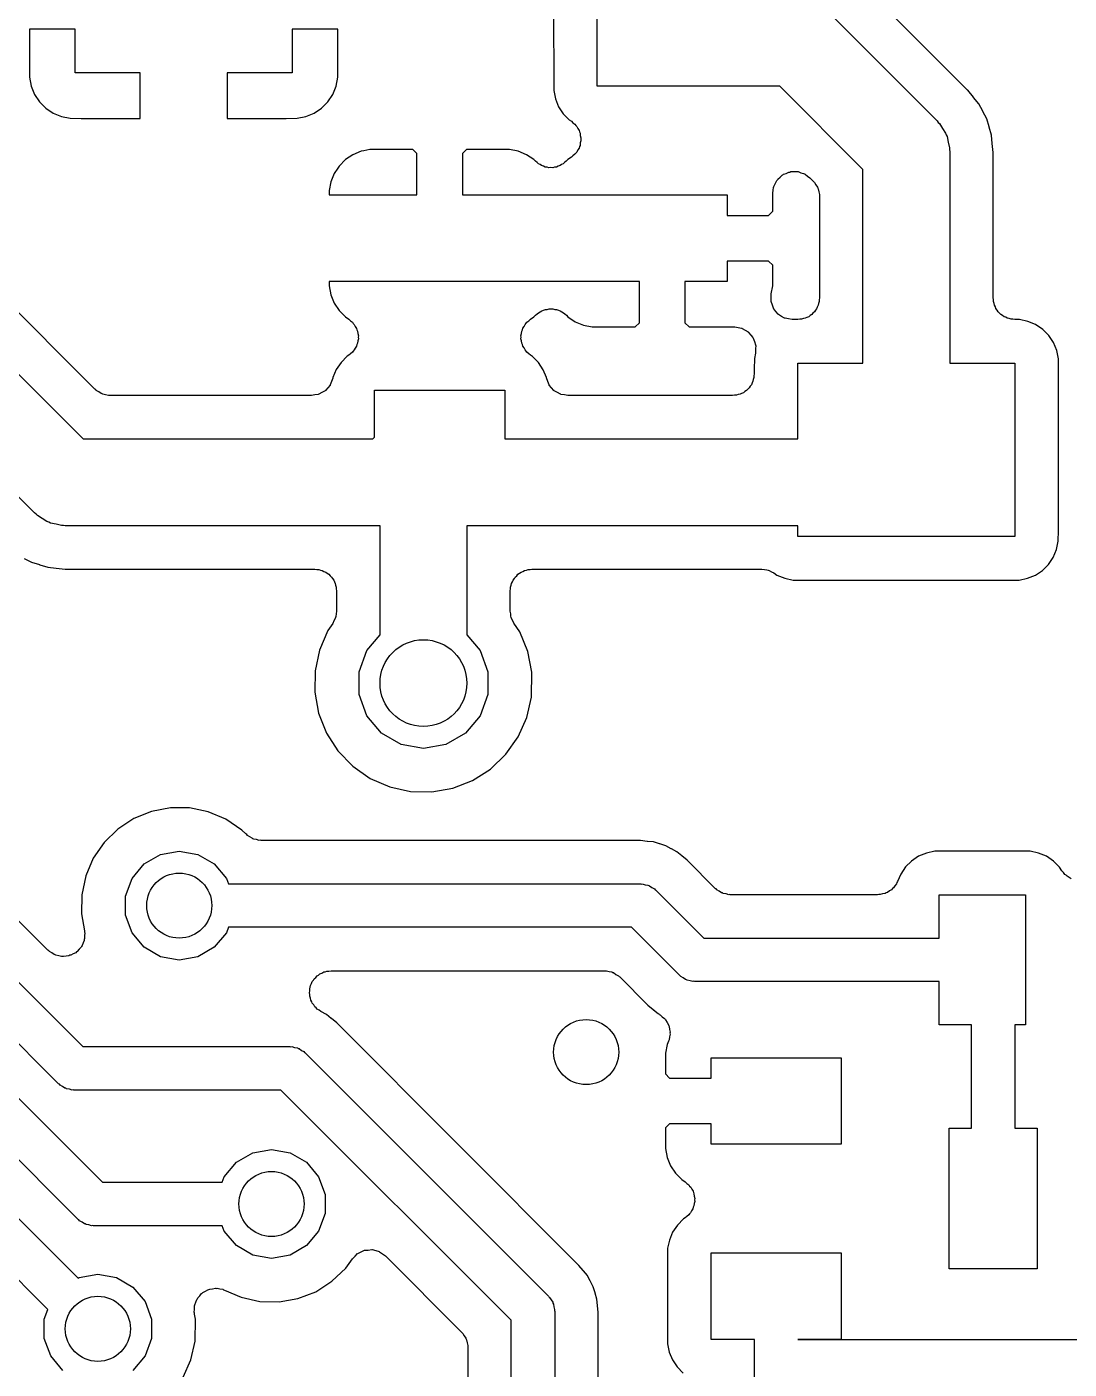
# Model space of a CAD drawing. Extents: x 69.6 to 139.6, y -158 to -61.
# Drawn here: x 92.85 to 97.65, y -107.99 to -101.8 of the extents above; entities that cross this region are included whole.
import ezdxf

# ---------------------------------------------------------------- set-up
doc = ezdxf.new("R2010")
doc.units = 0
doc.header["$MEASUREMENT"] = 0
doc.layers.add('BLACK', color=7, linetype='CONTINUOUS')

msp = doc.modelspace()

# ---------------------------------------------------------------- linework, layer by layer
at = {"layer": 'Black'}
for p, q in [((97.1827, -102.092), (96.6867, -101.596)), ((95.4753, -102.075), (95.4753, -101.676)), ((95.2751, -101.704), (95.2753, -102.094)), ((96.5418, -101.734), (97.0416, -102.234)), ((92.8598, -101.812), (92.8598, -102.033)), ((93.0698, -101.812), (92.8598, -101.812)), ((93.0698, -102.013), (93.0698, -101.812)), ((94.2806, -101.812), (94.0706, -101.812)), ((94.0706, -101.812), (94.0706, -102.013)), ((94.2806, -102.033), (94.2806, -101.812)), ((92.8598, -102.033), (92.8678, -102.074)), ((93.3702, -102.013), (93.0698, -102.013)), ((93.3702, -102.223), (93.3702, -102.013)), ((94.0706, -102.013), (93.7702, -102.013)), ((93.7702, -102.013), (93.7702, -102.223)), ((94.2726, -102.074), (94.2806, -102.033)), ((94.2806, -102.033), (94.2806, -102.033)), ((93.1614, -103.471), (91.7579, -102.067)), ((92.8678, -102.074), (92.8835, -102.112)), ((92.8835, -102.112), (92.9063, -102.146)), ((94.2341, -102.146), (94.2569, -102.112)), ((94.2569, -102.112), (94.2726, -102.074)), ((95.2753, -102.094), (95.2829, -102.133)), ((95.7715, -102.075), (95.4753, -102.075)), ((95.775, -102.075), (95.7715, -102.075)), ((96.3176, -102.075), (95.775, -102.075)), ((96.7002, -102.458), (96.3176, -102.075)), ((97.1837, -102.093), (97.1827, -102.092)), ((97.2093, -102.125), (97.1837, -102.093)), ((97.1837, -102.093), (97.1837, -102.093)), ((92.9063, -102.146), (92.9353, -102.175)), ((92.9353, -102.175), (92.9694, -102.198)), ((94.1709, -102.198), (94.2051, -102.175)), ((94.2051, -102.175), (94.2341, -102.146)), ((95.2829, -102.133), (95.2978, -102.169)), ((95.2978, -102.169), (95.3195, -102.202)), ((97.2097, -102.125), (97.2093, -102.125)), ((97.21, -102.126), (97.2097, -102.125)), ((97.2343, -102.156), (97.21, -102.126)), ((97.252, -102.19), (97.2343, -102.156)), ((91.6164, -102.209), (93.1078, -103.7)), ((92.9694, -102.198), (93.0074, -102.214)), ((93.0074, -102.214), (93.0477, -102.222)), ((93.0477, -102.222), (93.0984, -102.223)), ((93.0984, -102.223), (93.3702, -102.223)), ((93.7702, -102.223), (94.0419, -102.223)), ((94.0419, -102.223), (94.0926, -102.222)), ((94.0926, -102.222), (94.133, -102.214)), ((94.133, -102.214), (94.1709, -102.198)), ((95.3195, -102.202), (95.3472, -102.23)), ((95.3472, -102.23), (95.3567, -102.236)), ((95.3567, -102.236), (95.3642, -102.243)), ((97.0416, -102.234), (97.0466, -102.241)), ((97.2523, -102.19), (97.252, -102.19)), ((97.2525, -102.191), (97.2523, -102.19)), ((97.2705, -102.225), (97.2525, -102.191)), ((97.2813, -102.262), (97.2705, -102.225)), ((95.3642, -102.243), (95.3727, -102.249)), ((95.3727, -102.249), (95.3766, -102.255)), ((95.3766, -102.255), (95.3817, -102.26)), ((95.3817, -102.26), (95.3862, -102.27)), ((95.3862, -102.27), (95.3921, -102.278)), ((95.3921, -102.278), (95.3938, -102.285)), ((95.3938, -102.285), (95.3969, -102.291)), ((95.3969, -102.291), (95.398, -102.302)), ((97.0466, -102.241), (97.0534, -102.247)), ((97.0534, -102.247), (97.0665, -102.269)), ((97.0665, -102.269), (97.0814, -102.291)), ((97.0814, -102.291), (97.0837, -102.299)), ((97.0837, -102.299), (97.0881, -102.307)), ((97.2815, -102.262), (97.2813, -102.262)), ((97.2816, -102.263), (97.2815, -102.262)), ((97.2927, -102.3), (97.2816, -102.263)), ((95.3921, -102.36), (95.3862, -102.368)), ((95.3938, -102.353), (95.3921, -102.36)), ((95.3969, -102.347), (95.3938, -102.353)), ((95.398, -102.336), (95.3969, -102.347)), ((95.398, -102.302), (95.4005, -102.312)), ((95.4005, -102.326), (95.398, -102.336)), ((95.4005, -102.312), (95.3998, -102.319)), ((95.3998, -102.319), (95.4005, -102.326)), ((97.0881, -102.307), (97.0927, -102.333)), ((97.0927, -102.333), (97.0994, -102.358)), ((97.0994, -102.358), (97.0987, -102.367)), ((97.296, -102.338), (97.2927, -102.3)), ((97.2962, -102.338), (97.296, -102.338)), ((97.2961, -102.339), (97.2962, -102.338)), ((97.3002, -102.38), (97.2961, -102.339)), ((94.3158, -102.413), (94.2867, -102.443)), ((94.3499, -102.39), (94.3158, -102.413)), ((94.3879, -102.374), (94.3499, -102.39)), ((94.4007, -102.372), (94.3879, -102.374)), ((94.4282, -102.366), (94.4007, -102.372)), ((94.4788, -102.366), (94.4282, -102.366)), ((94.626, -102.366), (94.4788, -102.366)), ((94.645, -102.385), (94.626, -102.366)), ((94.645, -102.575), (94.645, -102.385)), ((94.874, -102.366), (94.855, -102.385)), ((94.855, -102.385), (94.855, -102.575)), ((95.0211, -102.366), (94.874, -102.366)), ((95.0718, -102.366), (95.0211, -102.366)), ((95.1121, -102.374), (95.0718, -102.366)), ((95.1501, -102.39), (95.1121, -102.374)), ((95.1842, -102.413), (95.1501, -102.39)), ((95.1911, -102.42), (95.1842, -102.413)), ((95.1986, -102.426), (95.1911, -102.42)), ((95.333, -102.42), (95.3256, -102.426)), ((95.3408, -102.413), (95.333, -102.42)), ((95.3567, -102.402), (95.3408, -102.413)), ((95.3642, -102.395), (95.3567, -102.402)), ((95.3727, -102.388), (95.3642, -102.395)), ((95.3766, -102.383), (95.3727, -102.388)), ((95.3817, -102.378), (95.3766, -102.383)), ((95.3862, -102.368), (95.3817, -102.378)), ((97.0987, -102.367), (97.1002, -102.375)), ((97.1002, -102.375), (97.1002, -103.35)), ((97.3002, -103.05), (97.3002, -102.38)), ((94.264, -102.477), (94.2483, -102.515)), ((94.2806, -102.452), (94.264, -102.477)), ((94.2867, -102.443), (94.2806, -102.452)), ((95.205, -102.432), (95.1986, -102.426)), ((95.2126, -102.436), (95.205, -102.432)), ((95.2195, -102.44), (95.2126, -102.436)), ((95.2283, -102.443), (95.2195, -102.44)), ((95.2365, -102.447), (95.2283, -102.443)), ((95.2449, -102.447), (95.2365, -102.447)), ((95.253, -102.45), (95.2449, -102.447)), ((95.2621, -102.449), (95.253, -102.45)), ((95.2711, -102.45), (95.2621, -102.449)), ((95.2792, -102.447), (95.2711, -102.45)), ((95.2876, -102.447), (95.2792, -102.447)), ((95.2959, -102.443), (95.2876, -102.447)), ((95.3047, -102.44), (95.2959, -102.443)), ((95.3115, -102.436), (95.3047, -102.44)), ((95.3192, -102.432), (95.3115, -102.436)), ((95.3256, -102.426), (95.3192, -102.432)), ((96.3181, -102.494), (96.3274, -102.485)), ((96.3274, -102.485), (96.3314, -102.483)), ((96.3314, -102.483), (96.3347, -102.48)), ((96.3347, -102.48), (96.347, -102.476)), ((96.347, -102.476), (96.3588, -102.47)), ((96.3588, -102.47), (96.3632, -102.47)), ((96.3632, -102.47), (96.3674, -102.468)), ((96.3674, -102.468), (96.3804, -102.468)), ((96.3804, -102.468), (96.3934, -102.467)), ((96.3934, -102.467), (96.3977, -102.468)), ((96.3977, -102.468), (96.4021, -102.468)), ((96.4021, -102.468), (96.4144, -102.473)), ((96.4144, -102.473), (96.427, -102.476)), ((96.427, -102.476), (96.4306, -102.479)), ((96.4306, -102.479), (96.4347, -102.48)), ((96.4347, -102.48), (96.4447, -102.489)), ((96.7002, -103.35), (96.7002, -102.458)), ((92.8836, -104.041), (91.3336, -102.491)), ((94.2483, -102.515), (94.2403, -102.555)), ((96.287, -102.554), (96.2881, -102.541)), ((96.2881, -102.541), (96.29, -102.537)), ((96.29, -102.537), (96.2908, -102.533)), ((96.2908, -102.533), (96.2973, -102.521)), ((96.2973, -102.521), (96.3028, -102.509)), ((96.3028, -102.509), (96.3059, -102.506)), ((96.3059, -102.506), (96.3081, -102.503)), ((96.3081, -102.503), (96.3181, -102.494)), ((96.4447, -102.489), (96.4554, -102.496)), ((96.4554, -102.496), (96.4709, -102.512)), ((96.4709, -102.512), (96.4734, -102.515)), ((96.4734, -102.515), (96.4768, -102.518)), ((96.4768, -102.518), (96.4833, -102.529)), ((96.4833, -102.529), (96.4908, -102.54)), ((96.4908, -102.54), (96.4919, -102.544)), ((96.4919, -102.544), (96.4941, -102.548)), ((94.2403, -102.555), (94.2403, -102.575)), ((94.2403, -102.575), (94.645, -102.575)), ((94.855, -102.575), (95.775, -102.575)), ((95.775, -102.575), (95.7785, -102.575)), ((95.7785, -102.575), (96.0747, -102.575)), ((96.0747, -102.575), (96.0747, -102.67)), ((96.2847, -102.567), (96.287, -102.554)), ((96.2847, -102.651), (96.2847, -102.567)), ((96.4941, -102.548), (96.4964, -102.561)), ((96.4964, -102.561), (96.4998, -102.574)), ((96.4998, -102.574), (96.4994, -102.578)), ((96.4994, -102.578), (96.5002, -102.582)), ((96.5002, -102.582), (96.5002, -103.05)), ((96.0747, -102.67), (96.2658, -102.67)), ((96.2658, -102.67), (96.2847, -102.651)), ((96.2658, -102.88), (96.0747, -102.88)), ((96.0747, -102.88), (96.0747, -102.974)), ((96.2847, -102.899), (96.2658, -102.88)), ((96.2847, -102.995), (96.2847, -102.899)), ((94.75, -102.975), (94.2403, -102.975)), ((94.2403, -102.975), (94.2403, -102.995)), ((94.7535, -102.975), (94.75, -102.975)), ((95.0497, -102.975), (94.7535, -102.975)), ((95.67, -102.975), (95.0497, -102.975)), ((95.0497, -102.975), (95.0497, -102.975)), ((95.67, -103.165), (95.67, -102.975)), ((96.0747, -102.974), (95.88, -102.974)), ((95.88, -102.974), (95.88, -103.165)), ((94.2403, -102.995), (94.2483, -103.036)), ((94.2483, -103.036), (94.264, -103.074)), ((96.2772, -103.033), (96.2776, -103.032)), ((96.2772, -103.049), (96.2772, -103.033)), ((96.2776, -103.031), (96.2847, -102.995)), ((96.2776, -103.032), (96.2776, -103.031)), ((94.264, -103.074), (94.2867, -103.108)), ((95.2291, -103.107), (95.2374, -103.103)), ((95.2374, -103.103), (95.2457, -103.103)), ((95.2457, -103.103), (95.2539, -103.1)), ((95.2539, -103.1), (95.2629, -103.101)), ((95.2629, -103.101), (95.272, -103.1)), ((95.272, -103.1), (95.2801, -103.103)), ((95.2801, -103.103), (95.2885, -103.103)), ((95.2885, -103.103), (95.2967, -103.107)), ((96.2769, -103.065), (96.2772, -103.049)), ((96.2772, -103.066), (96.2769, -103.065)), ((96.2772, -103.067), (96.2772, -103.066)), ((96.2828, -103.083), (96.2772, -103.067)), ((96.2881, -103.098), (96.2828, -103.083)), ((96.2887, -103.099), (96.2881, -103.098)), ((96.2891, -103.1), (96.2887, -103.099)), ((96.2996, -103.112), (96.2891, -103.1)), ((96.4868, -103.1), (96.4812, -103.107)), ((96.4898, -103.092), (96.4868, -103.1)), ((96.4941, -103.084), (96.4898, -103.092)), ((96.4957, -103.076), (96.4941, -103.084)), ((96.4987, -103.067), (96.4957, -103.076)), ((96.5002, -103.05), (96.4987, -103.059)), ((96.4987, -103.059), (96.4987, -103.067)), ((97.3016, -103.058), (97.3002, -103.05)), ((97.3016, -103.067), (97.3016, -103.058)), ((97.3046, -103.075), (97.3016, -103.067)), ((97.3062, -103.084), (97.3046, -103.075)), ((97.3104, -103.091), (97.3062, -103.084)), ((97.3132, -103.099), (97.3104, -103.091)), ((97.319, -103.106), (97.3132, -103.099)), ((94.2867, -103.108), (94.3158, -103.137)), ((94.3158, -103.137), (94.3316, -103.148)), ((94.3316, -103.148), (94.3394, -103.156)), ((94.3394, -103.156), (94.3481, -103.162)), ((94.3481, -103.162), (94.3518, -103.168)), ((95.1484, -103.167), (95.1523, -103.162)), ((95.1523, -103.162), (95.1608, -103.155)), ((95.1608, -103.155), (95.1683, -103.148)), ((95.1683, -103.148), (95.1842, -103.137)), ((95.1842, -103.137), (95.192, -103.13)), ((95.192, -103.13), (95.1994, -103.124)), ((95.1994, -103.124), (95.2058, -103.118)), ((95.2058, -103.118), (95.2135, -103.114)), ((95.2135, -103.114), (95.2203, -103.11)), ((95.2203, -103.11), (95.2291, -103.107)), ((95.2967, -103.107), (95.3055, -103.11)), ((95.3055, -103.11), (95.3124, -103.114)), ((95.3124, -103.114), (95.32, -103.118)), ((95.32, -103.118), (95.3264, -103.124)), ((95.3264, -103.124), (95.3339, -103.13)), ((95.3339, -103.13), (95.3408, -103.137)), ((95.3408, -103.137), (95.3749, -103.16)), ((95.3749, -103.16), (95.4129, -103.176)), ((95.651, -103.184), (95.67, -103.165)), ((95.88, -103.165), (95.899, -103.184)), ((96.3098, -103.125), (96.2996, -103.112)), ((96.3108, -103.126), (96.3098, -103.125)), ((96.3114, -103.127), (96.3108, -103.126)), ((96.3256, -103.135), (96.3114, -103.127)), ((96.3395, -103.143), (96.3256, -103.135)), ((96.3406, -103.143), (96.3395, -103.143)), ((96.3415, -103.144), (96.3406, -103.143)), ((96.3576, -103.147), (96.3415, -103.144)), ((96.3736, -103.15), (96.3576, -103.147)), ((96.3747, -103.15), (96.3736, -103.15)), ((96.3757, -103.15), (96.3747, -103.15)), ((96.4002, -103.15), (96.3757, -103.15)), ((96.4088, -103.148), (96.4002, -103.15)), ((96.4175, -103.148), (96.4088, -103.148)), ((96.4258, -103.145), (96.4175, -103.148)), ((96.4344, -103.144), (96.4258, -103.145)), ((96.442, -103.14), (96.4344, -103.144)), ((96.4502, -103.137), (96.442, -103.14)), ((96.4569, -103.131), (96.4502, -103.137)), ((96.4645, -103.127), (96.4569, -103.131)), ((96.4701, -103.12), (96.4645, -103.127)), ((96.4768, -103.114), (96.4701, -103.12)), ((96.4812, -103.107), (96.4768, -103.114)), ((97.3236, -103.114), (97.319, -103.106)), ((97.33, -103.12), (97.3236, -103.114)), ((97.3354, -103.126), (97.33, -103.12)), ((97.3432, -103.131), (97.3354, -103.126)), ((97.3502, -103.137), (97.3432, -103.131)), ((97.3581, -103.139), (97.3502, -103.137)), ((97.3653, -103.144), (97.3581, -103.139)), ((97.3743, -103.145), (97.3653, -103.144)), ((97.3828, -103.148), (97.3743, -103.145)), ((97.3912, -103.148), (97.3828, -103.148)), ((97.3995, -103.15), (97.3912, -103.148)), ((97.4216, -103.15), (97.3995, -103.15)), ((97.46, -103.158), (97.4216, -103.15)), ((97.4961, -103.173), (97.46, -103.158)), ((94.3518, -103.168), (94.3566, -103.172)), ((94.3566, -103.172), (94.3613, -103.182)), ((94.3613, -103.182), (94.3673, -103.191)), ((94.3673, -103.191), (94.3689, -103.197)), ((94.3689, -103.197), (94.3718, -103.203)), ((94.3718, -103.203), (94.373, -103.214)), ((94.373, -103.214), (94.3755, -103.225)), ((94.3755, -103.225), (94.3748, -103.231)), ((95.1245, -103.224), (95.127, -103.214)), ((95.1252, -103.231), (95.1245, -103.224)), ((95.127, -103.214), (95.1281, -103.203)), ((95.1281, -103.203), (95.1312, -103.197)), ((95.1312, -103.197), (95.1329, -103.19)), ((95.1329, -103.19), (95.1388, -103.182)), ((95.1388, -103.182), (95.1433, -103.172)), ((95.1433, -103.172), (95.1484, -103.167)), ((95.4129, -103.176), (95.4532, -103.184)), ((95.4532, -103.184), (95.5038, -103.184)), ((95.5038, -103.184), (95.651, -103.184)), ((95.899, -103.184), (96.0461, -103.184)), ((96.0461, -103.184), (96.1064, -103.184)), ((96.1064, -103.184), (96.1082, -103.184)), ((96.1082, -103.184), (96.1099, -103.184)), ((96.1099, -103.184), (96.1252, -103.187)), ((96.1252, -103.187), (96.1407, -103.19)), ((96.1407, -103.19), (96.1422, -103.19)), ((96.1422, -103.19), (96.1439, -103.191)), ((96.1439, -103.191), (96.1573, -103.199)), ((96.1573, -103.199), (96.1709, -103.207)), ((96.1709, -103.207), (96.172, -103.208)), ((96.172, -103.208), (96.1735, -103.209)), ((96.1735, -103.209), (96.1832, -103.221)), ((96.1832, -103.221), (96.1934, -103.233)), ((97.5287, -103.195), (97.4961, -103.173)), ((97.5563, -103.223), (97.5287, -103.195)), ((97.578, -103.256), (97.5563, -103.223)), ((94.361, -103.281), (94.3562, -103.29)), ((94.367, -103.272), (94.361, -103.281)), ((94.3687, -103.265), (94.367, -103.272)), ((94.3716, -103.259), (94.3687, -103.265)), ((94.3728, -103.248), (94.3716, -103.259)), ((94.3755, -103.238), (94.3728, -103.248)), ((94.3748, -103.231), (94.3755, -103.238)), ((95.1245, -103.238), (95.1252, -103.231)), ((95.127, -103.248), (95.1245, -103.238)), ((95.1281, -103.259), (95.127, -103.248)), ((95.1312, -103.265), (95.1281, -103.259)), ((95.1329, -103.272), (95.1312, -103.265)), ((95.1388, -103.28), (95.1329, -103.272)), ((95.1433, -103.29), (95.1388, -103.28)), ((96.1934, -103.233), (96.194, -103.235)), ((96.194, -103.235), (96.1951, -103.236)), ((96.1951, -103.236), (96.2, -103.251)), ((96.2, -103.251), (96.2055, -103.266)), ((96.2055, -103.266), (96.2055, -103.267)), ((96.2055, -103.267), (96.206, -103.269)), ((96.206, -103.269), (96.2056, -103.285)), ((96.2056, -103.285), (96.2057, -103.3)), ((97.593, -103.292), (97.578, -103.256)), ((94.2954, -103.347), (94.2735, -103.38)), ((94.3233, -103.319), (94.2954, -103.347)), ((94.331, -103.314), (94.3233, -103.319)), ((94.3389, -103.307), (94.331, -103.314)), ((94.3476, -103.3), (94.3389, -103.307)), ((94.3514, -103.295), (94.3476, -103.3)), ((94.3562, -103.29), (94.3514, -103.295)), ((95.1484, -103.295), (95.1433, -103.29)), ((95.1523, -103.3), (95.1484, -103.295)), ((95.1608, -103.307), (95.1523, -103.3)), ((95.1683, -103.314), (95.1608, -103.307)), ((95.1778, -103.32), (95.1683, -103.314)), ((95.2055, -103.348), (95.1778, -103.32)), ((95.2272, -103.381), (95.2055, -103.348)), ((96.1999, -103.329), (96.1996, -103.378)), ((96.2051, -103.304), (96.1999, -103.329)), ((96.2057, -103.3), (96.2051, -103.302)), ((96.2051, -103.302), (96.2051, -103.304)), ((96.3998, -103.7), (96.3998, -103.35)), ((96.3998, -103.35), (96.7002, -103.35)), ((97.1002, -103.35), (97.4006, -103.35)), ((97.4006, -103.35), (97.4006, -104.15)), ((97.6006, -103.33), (97.593, -103.292)), ((97.6008, -104.122), (97.6006, -103.33)), ((94.2735, -103.38), (94.2583, -103.416)), ((95.2421, -103.417), (95.2272, -103.381)), ((96.1996, -103.4), (96.1981, -103.409)), ((96.1981, -103.409), (96.1981, -103.417)), ((96.1996, -103.378), (96.1996, -103.4)), ((93.165, -103.473), (93.1614, -103.471)), ((93.1678, -103.477), (93.165, -103.473)), ((94.234, -103.464), (94.2237, -103.477)), ((94.2446, -103.452), (94.234, -103.464)), ((94.2451, -103.451), (94.2446, -103.452)), ((94.246, -103.45), (94.2451, -103.451)), ((94.2515, -103.435), (94.246, -103.45)), ((94.2574, -103.42), (94.2515, -103.435)), ((94.2583, -103.416), (94.2574, -103.42)), ((94.4503, -103.691), (94.4503, -103.475)), ((94.4503, -103.475), (95.0497, -103.475)), ((95.0497, -103.475), (95.0497, -103.7)), ((95.2426, -103.419), (95.2421, -103.417)), ((95.2485, -103.435), (95.2426, -103.419)), ((95.2541, -103.45), (95.2485, -103.435)), ((95.2547, -103.451), (95.2541, -103.45)), ((95.2551, -103.452), (95.2547, -103.451)), ((95.2659, -103.464), (95.2551, -103.452)), ((95.2764, -103.477), (95.2659, -103.464)), ((96.1695, -103.47), (96.1639, -103.477)), ((96.1762, -103.464), (96.1695, -103.47)), ((96.1806, -103.457), (96.1762, -103.464)), ((96.1862, -103.45), (96.1806, -103.457)), ((96.1892, -103.442), (96.1862, -103.45)), ((96.1936, -103.434), (96.1892, -103.442)), ((96.1951, -103.426), (96.1936, -103.434)), ((96.1981, -103.417), (96.1951, -103.426)), ((93.1791, -103.483), (93.1678, -103.477)), ((93.1898, -103.491), (93.1791, -103.483)), ((93.1941, -103.492), (93.1898, -103.491)), ((93.1979, -103.494), (93.1941, -103.492)), ((93.2108, -103.496), (93.1979, -103.494)), ((93.2234, -103.5), (93.2108, -103.496)), ((93.2278, -103.499), (93.2234, -103.5)), ((93.2321, -103.5), (93.2278, -103.499)), ((94.1594, -103.5), (93.2321, -103.5)), ((94.1752, -103.497), (94.1594, -103.5)), ((94.191, -103.495), (94.1752, -103.497)), ((94.1923, -103.494), (94.191, -103.495)), ((94.1936, -103.494), (94.1923, -103.494)), ((94.2075, -103.486), (94.1936, -103.494)), ((94.2216, -103.478), (94.2075, -103.486)), ((94.2225, -103.477), (94.2216, -103.478)), ((94.2237, -103.477), (94.2225, -103.477)), ((95.2773, -103.477), (95.2764, -103.477)), ((95.278, -103.478), (95.2773, -103.477)), ((95.2923, -103.486), (95.278, -103.478)), ((95.3065, -103.494), (95.2923, -103.486)), ((95.3075, -103.494), (95.3065, -103.494)), ((95.3084, -103.495), (95.3075, -103.494)), ((95.3246, -103.497), (95.3084, -103.495)), ((95.3407, -103.5), (95.3246, -103.497)), ((96.0996, -103.5), (95.3407, -103.5)), ((96.1082, -103.498), (96.0996, -103.5)), ((96.117, -103.498), (96.1082, -103.498)), ((96.1252, -103.495), (96.117, -103.498)), ((96.1338, -103.494), (96.1252, -103.495)), ((96.1414, -103.49), (96.1338, -103.494)), ((96.1496, -103.487), (96.1414, -103.49)), ((96.1563, -103.481), (96.1496, -103.487)), ((96.1639, -103.477), (96.1563, -103.481)), ((93.1078, -103.7), (94.4417, -103.7)), ((94.4417, -103.7), (94.4503, -103.691)), ((95.0497, -103.7), (96.3998, -103.7)), ((92.8908, -104.046), (92.8836, -104.041)), ((92.8964, -104.053), (92.8908, -104.046)), ((92.9191, -104.066), (92.8964, -104.053)), ((92.9405, -104.081), (92.9191, -104.066)), ((92.949, -104.084), (92.9405, -104.081)), ((92.9566, -104.088), (92.949, -104.084)), ((92.9823, -104.092), (92.9566, -104.088)), ((93.0076, -104.099), (92.9823, -104.092)), ((93.0163, -104.098), (93.0076, -104.099)), ((93.025, -104.1), (93.0163, -104.098)), ((94.475, -104.1), (93.025, -104.1)), ((94.475, -104.602), (94.475, -104.1)), ((96.3998, -104.1), (94.875, -104.1)), ((94.875, -104.1), (94.875, -104.602)), ((96.3998, -104.15), (96.3998, -104.1)), ((97.4006, -104.15), (96.3998, -104.15)), ((97.6004, -104.171), (97.6008, -104.122)), ((97.5773, -104.246), (97.5925, -104.209)), ((97.5925, -104.209), (97.6004, -104.171)), ((92.8357, -104.25), (92.8695, -104.268)), ((92.8695, -104.268), (92.9063, -104.279)), ((92.9063, -104.279), (92.9067, -104.28)), ((97.5276, -104.306), (97.5554, -104.278)), ((97.5554, -104.278), (97.5773, -104.246)), ((92.9448, -106.056), (91.221, -104.332)), ((92.9067, -104.28), (92.9073, -104.28)), ((92.9073, -104.28), (92.9439, -104.291)), ((92.9439, -104.291), (92.9822, -104.295)), ((92.9822, -104.295), (92.9828, -104.295)), ((92.9828, -104.295), (92.9833, -104.295)), ((92.9833, -104.295), (93.024, -104.3)), ((93.024, -104.3), (93.0241, -104.3)), ((93.0241, -104.3), (93.0253, -104.3)), ((93.0253, -104.3), (94.175, -104.3)), ((94.175, -104.3), (94.1836, -104.302)), ((94.1836, -104.302), (94.1924, -104.302)), ((94.1924, -104.302), (94.2006, -104.305)), ((94.2006, -104.305), (94.2092, -104.306)), ((94.2092, -104.306), (94.2168, -104.31)), ((94.2168, -104.31), (94.225, -104.313)), ((94.225, -104.313), (94.2317, -104.319)), ((94.2317, -104.319), (94.2393, -104.323)), ((94.2393, -104.323), (94.2449, -104.33)), ((94.2449, -104.33), (94.2516, -104.336)), ((94.2516, -104.336), (94.256, -104.343)), ((95.094, -104.343), (95.0984, -104.336)), ((95.0984, -104.336), (95.1051, -104.33)), ((95.1051, -104.33), (95.1107, -104.323)), ((95.1107, -104.323), (95.1183, -104.319)), ((95.1183, -104.319), (95.125, -104.313)), ((95.125, -104.313), (95.1332, -104.31)), ((95.1332, -104.31), (95.1408, -104.306)), ((95.1408, -104.306), (95.1494, -104.305)), ((95.1494, -104.305), (95.1576, -104.302)), ((95.1576, -104.302), (95.1664, -104.302)), ((95.1664, -104.302), (95.175, -104.3)), ((95.175, -104.3), (96.2339, -104.3)), ((96.2339, -104.3), (96.2459, -104.302)), ((96.2459, -104.302), (96.258, -104.303)), ((96.258, -104.303), (96.2629, -104.305)), ((96.2629, -104.305), (96.2681, -104.306)), ((96.2681, -104.306), (96.2786, -104.312)), ((96.2786, -104.312), (96.2898, -104.317)), ((96.2898, -104.317), (96.3042, -104.327)), ((96.3042, -104.327), (96.3404, -104.342)), ((97.4586, -104.342), (97.4949, -104.327)), ((97.4949, -104.327), (97.5276, -104.306)), ((94.256, -104.343), (94.2616, -104.35)), ((94.2616, -104.35), (94.2646, -104.358)), ((94.2646, -104.358), (94.269, -104.366)), ((94.269, -104.366), (94.2705, -104.374)), ((94.2705, -104.374), (94.2735, -104.383)), ((94.2735, -104.383), (94.2735, -104.391)), ((94.2735, -104.391), (94.275, -104.4)), ((94.275, -104.4), (94.275, -104.493)), ((95.075, -104.4), (95.0765, -104.391)), ((95.075, -104.493), (95.075, -104.4)), ((95.0765, -104.383), (95.0795, -104.374)), ((95.0765, -104.391), (95.0765, -104.383)), ((95.0795, -104.374), (95.081, -104.366)), ((95.081, -104.366), (95.0854, -104.358)), ((95.0854, -104.358), (95.0884, -104.35)), ((95.0884, -104.35), (95.094, -104.343)), ((96.3404, -104.342), (96.3788, -104.35)), ((96.3788, -104.35), (96.4275, -104.35)), ((96.4275, -104.35), (97.4202, -104.35)), ((97.4202, -104.35), (97.4586, -104.342)), ((91.0761, -104.47), (93.1064, -106.5)), ((94.2698, -104.523), (94.269, -104.527)), ((94.2719, -104.518), (94.2698, -104.523)), ((94.2728, -104.506), (94.2719, -104.518)), ((94.275, -104.493), (94.2728, -104.506)), ((95.0771, -104.505), (95.075, -104.493)), ((95.0778, -104.517), (95.0771, -104.505)), ((95.0801, -104.522), (95.0778, -104.517)), ((95.081, -104.527), (95.0801, -104.522)), ((94.2347, -104.583), (94.1961, -104.673)), ((94.2575, -104.55), (94.2347, -104.583)), ((94.2627, -104.538), (94.2575, -104.55)), ((94.269, -104.527), (94.2627, -104.538)), ((95.087, -104.538), (95.081, -104.527)), ((95.0917, -104.549), (95.087, -104.538)), ((95.1186, -104.589), (95.0917, -104.549)), ((92.9943, -106.671), (90.964, -104.64)), ((94.4142, -104.674), (94.475, -104.602)), ((94.875, -104.602), (94.9358, -104.674)), ((95.156, -104.68), (95.1186, -104.589)), ((94.1961, -104.673), (94.1757, -104.769)), ((94.3784, -104.773), (94.4142, -104.674)), ((94.9358, -104.674), (94.9716, -104.773)), ((95.1749, -104.775), (95.156, -104.68)), ((94.1757, -104.769), (94.1743, -104.867)), ((94.3784, -104.877), (94.3784, -104.773)), ((94.9716, -104.773), (94.9716, -104.877)), ((95.1733, -104.889), (95.1749, -104.775)), ((94.1743, -104.867), (94.192, -104.963)), ((94.4142, -104.976), (94.3784, -104.877)), ((94.9716, -104.877), (94.9358, -104.976)), ((95.1517, -104.984), (95.1733, -104.889)), ((94.192, -104.963), (94.2281, -105.055)), ((94.4814, -105.056), (94.4142, -104.976)), ((94.9358, -104.976), (94.8686, -105.056)), ((95.1119, -105.073), (95.1517, -104.984)), ((94.2281, -105.055), (94.2813, -105.137)), ((94.572, -105.108), (94.4814, -105.056)), ((94.8686, -105.056), (94.778, -105.108)), ((95.0553, -105.153), (95.1119, -105.073)), ((94.2813, -105.137), (94.3494, -105.208)), ((94.675, -105.126), (94.572, -105.108)), ((94.778, -105.108), (94.675, -105.126)), ((94.9843, -105.221), (95.0553, -105.153)), ((94.3494, -105.208), (94.4299, -105.264)), ((94.4299, -105.264), (94.5197, -105.303)), ((94.9015, -105.273), (94.9843, -105.221)), ((94.5197, -105.303), (94.6155, -105.324)), ((94.6155, -105.324), (94.7135, -105.326)), ((94.7135, -105.326), (94.8101, -105.309)), ((94.8101, -105.309), (94.9015, -105.273)), ((91.4507, -105.379), (93.1964, -107.125)), ((93.3405, -105.449), (93.2667, -105.498)), ((93.4223, -105.416), (93.3405, -105.449)), ((93.509, -105.4), (93.4223, -105.416)), ((93.5973, -105.4), (93.509, -105.4)), ((93.6837, -105.418), (93.5973, -105.4)), ((93.7651, -105.452), (93.6837, -105.418)), ((93.8382, -105.502), (93.7651, -105.452)), ((93.2667, -105.498), (93.2036, -105.559)), ((93.857, -105.52), (93.8382, -105.502)), ((93.0843, -107.296), (91.3386, -105.55)), ((93.2036, -105.559), (93.1538, -105.632)), ((93.8607, -105.523), (93.857, -105.52)), ((93.8637, -105.527), (93.8607, -105.523)), ((93.8748, -105.533), (93.8637, -105.527)), ((93.8854, -105.54), (93.8748, -105.533)), ((93.8898, -105.542), (93.8854, -105.54)), ((93.8937, -105.544), (93.8898, -105.542)), ((93.9064, -105.546), (93.8937, -105.544)), ((93.9189, -105.55), (93.9064, -105.546)), ((93.9234, -105.549), (93.9189, -105.55)), ((93.9279, -105.55), (93.9234, -105.549)), ((95.6746, -105.55), (93.9279, -105.55)), ((95.7062, -105.554), (95.6746, -105.55)), ((95.7067, -105.554), (95.7062, -105.554)), ((95.7072, -105.554), (95.7067, -105.554)), ((95.7358, -105.557), (95.7072, -105.554)), ((95.7632, -105.565), (95.7358, -105.557)), ((95.7637, -105.565), (95.7632, -105.565)), ((95.7642, -105.566), (95.7637, -105.565)), ((95.7916, -105.574), (95.7642, -105.566)), ((95.8168, -105.588), (95.7916, -105.574)), ((93.1538, -105.632), (93.119, -105.713)), ((93.3887, -105.658), (93.4642, -105.614)), ((93.4642, -105.614), (93.55, -105.599)), ((93.55, -105.599), (93.6358, -105.614)), ((93.6358, -105.614), (93.7113, -105.658)), ((95.8173, -105.588), (95.8168, -105.588)), ((95.8177, -105.588), (95.8173, -105.588)), ((95.843, -105.602), (95.8177, -105.588)), ((95.865, -105.62), (95.843, -105.602)), ((95.8654, -105.621), (95.865, -105.62)), ((95.8658, -105.621), (95.8654, -105.621)), ((95.8906, -105.641), (95.8658, -105.621)), ((96.9567, -105.623), (96.924, -105.645)), ((96.9929, -105.608), (96.9567, -105.623)), ((97.0314, -105.6), (96.9929, -105.608)), ((97.4221, -105.6), (97.0314, -105.6)), ((97.4708, -105.6), (97.4221, -105.6)), ((97.5092, -105.608), (97.4708, -105.6)), ((97.5454, -105.623), (97.5092, -105.608)), ((97.5779, -105.645), (97.5454, -105.623)), ((93.3327, -105.725), (93.3887, -105.658)), ((93.7113, -105.658), (93.7673, -105.725)), ((96.02, -105.771), (95.8906, -105.641)), ((96.8962, -105.672), (96.8742, -105.705)), ((96.924, -105.645), (96.8962, -105.672)), ((97.6056, -105.673), (97.5779, -105.645)), ((97.6167, -105.69), (97.6056, -105.673)), ((97.6242, -105.698), (97.6167, -105.69)), ((97.6305, -105.707), (97.6242, -105.698)), ((93.119, -105.713), (93.1006, -105.8)), ((93.3029, -105.806), (93.3327, -105.725)), ((93.7673, -105.725), (93.7766, -105.75)), ((93.7766, -105.75), (95.675, -105.75)), ((95.675, -105.75), (95.6793, -105.751)), ((95.6793, -105.751), (95.6837, -105.75)), ((95.6837, -105.75), (95.6963, -105.754)), ((95.6963, -105.754), (95.7092, -105.756)), ((95.7092, -105.756), (95.713, -105.758)), ((95.713, -105.758), (95.7173, -105.759)), ((95.7173, -105.759), (95.728, -105.767)), ((96.8472, -105.759), (96.8411, -105.768)), ((96.8543, -105.75), (96.8472, -105.759)), ((96.8565, -105.744), (96.8543, -105.75)), ((96.8599, -105.739), (96.8565, -105.744)), ((96.8742, -105.705), (96.8599, -105.739)), ((97.6361, -105.71), (97.6305, -105.707)), ((97.6406, -105.715), (97.6361, -105.71)), ((97.6503, -105.72), (97.6406, -105.715)), ((97.6593, -105.726), (97.6503, -105.72)), ((93.1006, -105.8), (93.0994, -105.888)), ((93.3029, -105.894), (93.3029, -105.806)), ((95.728, -105.767), (95.7393, -105.773)), ((95.7393, -105.773), (95.7421, -105.777)), ((95.7421, -105.777), (95.7457, -105.779)), ((95.7457, -105.779), (95.9664, -106)), ((96.0236, -105.773), (96.02, -105.771)), ((96.0264, -105.777), (96.0236, -105.773)), ((96.0377, -105.783), (96.0264, -105.777)), ((96.0484, -105.791), (96.0377, -105.783)), ((96.0527, -105.792), (96.0484, -105.791)), ((96.0565, -105.794), (96.0527, -105.792)), ((96.0693, -105.796), (96.0565, -105.794)), ((96.082, -105.8), (96.0693, -105.796)), ((96.0864, -105.799), (96.082, -105.8)), ((96.0907, -105.8), (96.0864, -105.799)), ((96.7677, -105.8), (96.0907, -105.8)), ((96.774, -105.799), (96.7677, -105.8)), ((96.7803, -105.799), (96.774, -105.799)), ((96.7909, -105.796), (96.7803, -105.799)), ((96.8019, -105.794), (96.7909, -105.796)), ((96.8074, -105.791), (96.8019, -105.794)), ((96.8135, -105.789), (96.8074, -105.791)), ((96.8223, -105.782), (96.8135, -105.789)), ((96.832, -105.777), (96.8223, -105.782)), ((96.8361, -105.772), (96.832, -105.777)), ((96.8411, -105.768), (96.8361, -105.772)), ((97.051, -106), (97.051, -105.8)), ((97.051, -105.8), (97.4498, -105.8)), ((97.4498, -105.8), (97.4498, -106.4)), ((93.0994, -105.888), (93.1139, -105.967)), ((93.3327, -105.975), (93.3029, -105.894)), ((93.1125, -106.006), (93.1121, -106.011)), ((93.1141, -106.002), (93.1125, -106.006)), ((93.1139, -105.967), (93.1139, -105.972)), ((93.1139, -105.972), (93.1152, -105.976)), ((93.1152, -105.976), (93.114, -105.989)), ((93.114, -105.989), (93.1141, -106.002)), ((93.3887, -106.042), (93.3327, -105.975)), ((93.7673, -105.975), (93.7113, -106.042)), ((93.7766, -105.95), (93.7673, -105.975)), ((95.6336, -105.95), (93.7766, -105.95)), ((95.8543, -106.171), (95.6336, -105.95)), ((95.9664, -106), (97.051, -106)), ((92.9487, -106.058), (92.9448, -106.056)), ((92.9518, -106.062), (92.9487, -106.058)), ((92.9629, -106.068), (92.9518, -106.062)), ((92.9733, -106.075), (92.9629, -106.068)), ((93.0614, -106.072), (93.0504, -106.079)), ((93.0729, -106.067), (93.0614, -106.072)), ((93.0763, -106.063), (93.0729, -106.067)), ((93.0803, -106.061), (93.0763, -106.063)), ((93.0885, -106.051), (93.0803, -106.061)), ((93.0975, -106.042), (93.0885, -106.051)), ((93.0995, -106.038), (93.0975, -106.042)), ((93.1025, -106.034), (93.0995, -106.038)), ((93.1068, -106.022), (93.1025, -106.034)), ((93.1121, -106.011), (93.1068, -106.022)), ((93.4642, -106.086), (93.3887, -106.042)), ((93.7113, -106.042), (93.6358, -106.086)), ((92.9779, -106.077), (92.9733, -106.075)), ((92.982, -106.079), (92.9779, -106.077)), ((92.9945, -106.081), (92.982, -106.079)), ((93.0068, -106.084), (92.9945, -106.081)), ((93.0115, -106.084), (93.0068, -106.084)), ((93.0162, -106.085), (93.0115, -106.084)), ((93.0288, -106.083), (93.0162, -106.085)), ((93.0414, -106.081), (93.0288, -106.083)), ((93.0457, -106.079), (93.0414, -106.081)), ((93.0504, -106.079), (93.0457, -106.079)), ((93.55, -106.101), (93.4642, -106.086)), ((93.6358, -106.086), (93.55, -106.101)), ((91.6957, -106.179), (93.0837, -107.567)), ((94.1631, -106.2), (94.168, -106.194)), ((94.168, -106.194), (94.1716, -106.188)), ((94.1716, -106.188), (94.179, -106.181)), ((94.179, -106.181), (94.1854, -106.173)), ((94.1854, -106.173), (94.192, -106.17)), ((94.192, -106.17), (94.1977, -106.165)), ((94.1977, -106.165), (94.2069, -106.161)), ((94.2069, -106.161), (94.2155, -106.156)), ((94.2155, -106.156), (94.223, -106.155)), ((94.223, -106.155), (94.23, -106.152)), ((94.23, -106.152), (94.2399, -106.152)), ((94.2399, -106.152), (94.2497, -106.15)), ((94.2497, -106.15), (95.5093, -106.15)), ((95.5093, -106.15), (95.5136, -106.151)), ((95.5136, -106.151), (95.518, -106.15)), ((95.518, -106.15), (95.5306, -106.154)), ((95.5306, -106.154), (95.5435, -106.156)), ((95.5435, -106.156), (95.5473, -106.158)), ((95.5473, -106.158), (95.5516, -106.159)), ((95.5516, -106.159), (95.5623, -106.167)), ((95.5623, -106.167), (95.5736, -106.173)), ((95.5736, -106.173), (95.5764, -106.177)), ((95.5764, -106.177), (95.58, -106.179)), ((95.58, -106.179), (95.7094, -106.309)), ((95.8579, -106.173), (95.8543, -106.171)), ((95.8607, -106.177), (95.8579, -106.173)), ((95.872, -106.183), (95.8607, -106.177)), ((95.8827, -106.191), (95.872, -106.183)), ((95.887, -106.192), (95.8827, -106.191)), ((95.8908, -106.194), (95.887, -106.192)), ((95.9037, -106.196), (95.8908, -106.194)), ((95.9163, -106.2), (95.9037, -106.196)), ((94.1497, -106.252), (94.1512, -106.243)), ((94.1512, -106.26), (94.1497, -106.252)), ((94.1512, -106.233), (94.1538, -106.226)), ((94.1512, -106.243), (94.1512, -106.233)), ((94.1538, -106.226), (94.1549, -106.218)), ((94.1549, -106.218), (94.1597, -106.209)), ((94.1597, -106.209), (94.1631, -106.2)), ((95.9207, -106.199), (95.9163, -106.2)), ((95.925, -106.2), (95.9207, -106.199)), ((97.051, -106.2), (95.925, -106.2)), ((97.051, -106.4), (97.051, -106.2)), ((94.1512, -106.267), (94.1512, -106.26)), ((94.1546, -106.277), (94.1512, -106.267)), ((94.1565, -106.286), (94.1546, -106.277)), ((94.1605, -106.293), (94.1565, -106.286)), ((94.1631, -106.3), (94.1605, -106.293)), ((94.1695, -106.308), (94.1631, -106.3)), ((94.1746, -106.316), (94.1695, -106.308)), ((94.1753, -106.317), (94.1746, -106.316)), ((94.1754, -106.317), (94.1753, -106.317)), ((94.1806, -106.321), (94.1754, -106.317)), ((95.7094, -106.309), (95.7342, -106.329)), ((92.9444, -107.711), (91.5836, -106.35)), ((94.1854, -106.327), (94.1806, -106.321)), ((94.194, -106.332), (94.1854, -106.327)), ((94.2017, -106.338), (94.194, -106.332)), ((94.202, -106.338), (94.2017, -106.338)), ((94.2024, -106.338), (94.202, -106.338)), ((94.2027, -106.338), (94.2024, -106.338)), ((94.228, -106.352), (94.2027, -106.338)), ((94.25, -106.37), (94.228, -106.352)), ((94.2504, -106.371), (94.25, -106.37)), ((94.2508, -106.371), (94.2504, -106.371)), ((94.2756, -106.391), (94.2508, -106.371)), ((95.7342, -106.329), (95.7345, -106.329)), ((95.7345, -106.329), (95.735, -106.33)), ((95.735, -106.33), (95.757, -106.348)), ((95.757, -106.348), (95.7591, -106.349)), ((95.7591, -106.349), (95.762, -106.352)), ((95.762, -106.352), (95.7654, -106.353)), ((95.7654, -106.353), (95.7755, -106.362)), ((95.7755, -106.362), (95.7863, -106.371)), ((95.7863, -106.371), (95.7883, -106.374)), ((95.7883, -106.374), (95.791, -106.376)), ((95.791, -106.376), (95.7974, -106.389)), ((95.3919, -107.508), (94.2756, -106.391)), ((95.7974, -106.389), (95.8046, -106.4)), ((95.8046, -106.4), (95.8054, -106.404)), ((95.8054, -106.404), (95.8071, -106.407)), ((95.8071, -106.407), (95.8089, -106.421)), ((95.8117, -106.442), (95.8088, -106.455)), ((95.8089, -106.421), (95.8118, -106.434)), ((95.8118, -106.434), (95.8112, -106.438)), ((95.8112, -106.438), (95.8117, -106.442)), ((97.2, -106.4), (97.051, -106.4)), ((97.2, -106.876), (97.2, -106.4)), ((97.4498, -106.4), (97.4, -106.4)), ((97.4, -106.4), (97.4, -106.876)), ((93.1064, -106.5), (94.06, -106.5)), ((94.06, -106.5), (94.0643, -106.501)), ((94.0643, -106.501), (94.0687, -106.5)), ((94.0687, -106.5), (94.0813, -106.504)), ((94.0813, -106.504), (94.0942, -106.506)), ((95.7983, -106.49), (95.7903, -106.53)), ((95.8043, -106.475), (95.7983, -106.49)), ((95.8051, -106.472), (95.8043, -106.475)), ((95.8068, -106.469), (95.8051, -106.472)), ((95.8088, -106.455), (95.8068, -106.469)), ((94.0942, -106.506), (94.098, -106.508)), ((94.098, -106.508), (94.1023, -106.509)), ((94.1023, -106.509), (94.113, -106.517)), ((94.113, -106.517), (94.1243, -106.523)), ((94.1243, -106.523), (94.1271, -106.527)), ((94.1271, -106.527), (94.1307, -106.529)), ((94.1307, -106.529), (95.2507, -107.649)), ((95.7903, -106.53), (95.7903, -106.626)), ((96.0003, -106.645), (96.0003, -106.551)), ((96.0003, -106.551), (96.5997, -106.551)), ((96.5997, -106.551), (96.5997, -106.95)), ((95.7903, -106.626), (95.8092, -106.645)), ((92.9979, -106.673), (92.9943, -106.671)), ((93.0007, -106.677), (92.9979, -106.673)), ((93.012, -106.683), (93.0007, -106.677)), ((93.0227, -106.691), (93.012, -106.683)), ((93.027, -106.692), (93.0227, -106.691)), ((95.8092, -106.645), (96.0003, -106.645)), ((93.0308, -106.694), (93.027, -106.692)), ((93.0437, -106.696), (93.0308, -106.694)), ((93.0563, -106.7), (93.0437, -106.696)), ((93.0607, -106.699), (93.0563, -106.7)), ((93.065, -106.7), (93.0607, -106.699)), ((94.0186, -106.7), (93.065, -106.7)), ((95.08, -107.761), (94.0186, -106.7)), ((95.8092, -106.855), (95.7903, -106.874)), ((95.7903, -106.874), (95.7903, -106.97)), ((96.0003, -106.855), (95.8092, -106.855)), ((96.0003, -106.95), (96.0003, -106.855)), ((97.097, -107.524), (97.097, -106.876)), ((97.097, -106.876), (97.2, -106.876)), ((97.4, -106.876), (97.503, -106.876)), ((97.503, -106.876), (97.503, -107.524)), ((93.8137, -107.033), (93.8892, -106.989)), ((93.8892, -106.989), (93.975, -106.974)), ((93.975, -106.974), (94.0608, -106.989)), ((94.0608, -106.989), (94.1363, -107.033)), ((95.7903, -106.97), (95.7983, -107.011)), ((96.5997, -106.95), (96.0003, -106.95)), ((93.7577, -107.1), (93.8137, -107.033)), ((94.1363, -107.033), (94.1923, -107.1)), ((95.7983, -107.011), (95.814, -107.049)), ((95.814, -107.049), (95.8367, -107.083)), ((93.7484, -107.125), (93.7577, -107.1)), ((94.1923, -107.1), (94.2221, -107.181)), ((95.8367, -107.083), (95.8658, -107.112)), ((95.8658, -107.112), (95.8816, -107.123)), ((95.8816, -107.123), (95.8894, -107.131)), ((93.1964, -107.125), (93.7484, -107.125)), ((94.2221, -107.181), (94.2221, -107.269)), ((95.8894, -107.131), (95.8981, -107.137)), ((95.8981, -107.137), (95.9018, -107.143)), ((95.9018, -107.143), (95.9066, -107.147)), ((95.9066, -107.147), (95.9113, -107.157)), ((95.9113, -107.157), (95.9173, -107.166)), ((95.9173, -107.166), (95.9189, -107.172)), ((95.9189, -107.172), (95.9218, -107.178)), ((95.9218, -107.178), (95.923, -107.189)), ((95.917, -107.247), (95.911, -107.256)), ((95.9187, -107.24), (95.917, -107.247)), ((95.9216, -107.234), (95.9187, -107.24)), ((95.9228, -107.223), (95.9216, -107.234)), ((95.9255, -107.213), (95.9228, -107.223)), ((95.923, -107.189), (95.9255, -107.2)), ((95.9255, -107.2), (95.9248, -107.206)), ((95.9248, -107.206), (95.9255, -107.213)), ((93.0879, -107.298), (93.0843, -107.296)), ((93.0907, -107.302), (93.0879, -107.298)), ((93.102, -107.308), (93.0907, -107.302)), ((93.1127, -107.316), (93.102, -107.308)), ((94.2221, -107.269), (94.1923, -107.35)), ((95.8733, -107.294), (95.8454, -107.322)), ((95.881, -107.289), (95.8733, -107.294)), ((95.8889, -107.282), (95.881, -107.289)), ((95.8976, -107.275), (95.8889, -107.282)), ((95.9014, -107.27), (95.8976, -107.275)), ((95.9062, -107.265), (95.9014, -107.27)), ((95.911, -107.256), (95.9062, -107.265)), ((93.117, -107.317), (93.1127, -107.316)), ((93.1208, -107.319), (93.117, -107.317)), ((93.1337, -107.321), (93.1208, -107.319)), ((93.1463, -107.325), (93.1337, -107.321)), ((93.1507, -107.324), (93.1463, -107.325)), ((93.155, -107.325), (93.1507, -107.324)), ((93.7484, -107.325), (93.155, -107.325)), ((93.7577, -107.35), (93.7484, -107.325)), ((93.8137, -107.417), (93.7577, -107.35)), ((94.1923, -107.35), (94.1363, -107.417)), ((95.8235, -107.355), (95.8083, -107.391)), ((95.8454, -107.322), (95.8235, -107.355)), ((93.8892, -107.461), (93.8137, -107.417)), ((94.1363, -107.417), (94.0608, -107.461)), ((95.8004, -107.429), (95.8001, -107.478)), ((95.8083, -107.391), (95.8004, -107.429)), ((93.975, -107.476), (93.8892, -107.461)), ((94.0608, -107.461), (93.975, -107.476)), ((94.3173, -107.52), (94.3477, -107.477)), ((94.3477, -107.477), (94.3598, -107.465)), ((94.3598, -107.465), (94.372, -107.453)), ((94.372, -107.453), (94.3722, -107.453)), ((94.3722, -107.453), (94.3723, -107.453)), ((94.3723, -107.453), (94.3878, -107.446)), ((94.3878, -107.446), (94.4035, -107.438)), ((94.4035, -107.438), (94.4037, -107.438)), ((94.4037, -107.438), (94.4038, -107.438)), ((94.4038, -107.438), (94.421, -107.437)), ((94.421, -107.437), (94.4381, -107.435)), ((94.4381, -107.435), (94.4383, -107.435)), ((94.4383, -107.435), (94.4384, -107.435)), ((94.4384, -107.435), (94.4552, -107.44)), ((94.4552, -107.44), (94.4716, -107.444)), ((94.4716, -107.444), (94.4718, -107.445)), ((94.4718, -107.445), (94.472, -107.445)), ((94.472, -107.445), (94.486, -107.454)), ((94.486, -107.454), (94.5001, -107.464)), ((94.5001, -107.464), (94.8507, -107.815)), ((95.8001, -107.478), (95.8003, -107.869)), ((96.0003, -107.849), (96.0003, -107.45)), ((96.0003, -107.45), (96.5997, -107.45)), ((96.5997, -107.45), (96.5997, -107.849)), ((93.0892, -107.564), (93.175, -107.549)), ((93.175, -107.549), (93.2608, -107.564)), ((94.2534, -107.581), (94.3173, -107.52)), ((95.4116, -107.532), (95.3919, -107.508)), ((95.412, -107.533), (95.4116, -107.532)), ((95.4123, -107.533), (95.412, -107.533)), ((95.4305, -107.555), (95.4123, -107.533)), ((95.4437, -107.581), (95.4305, -107.555)), ((97.503, -107.524), (97.097, -107.524)), ((93.0837, -107.567), (93.0892, -107.564)), ((93.2608, -107.564), (93.3363, -107.608)), ((93.3363, -107.608), (93.3923, -107.675)), ((93.6823, -107.62), (93.6865, -107.619)), ((93.6865, -107.619), (93.6903, -107.617)), ((93.6903, -107.617), (93.7034, -107.616)), ((93.7034, -107.616), (93.7164, -107.613)), ((93.7164, -107.613), (93.7206, -107.614)), ((93.7206, -107.614), (93.7248, -107.613)), ((93.7248, -107.613), (93.7376, -107.616)), ((93.7376, -107.616), (93.7507, -107.618)), ((93.7507, -107.618), (93.7544, -107.621)), ((94.1789, -107.629), (94.2534, -107.581)), ((95.444, -107.581), (95.4437, -107.581)), ((95.4442, -107.582), (95.444, -107.581)), ((95.4577, -107.607), (95.4442, -107.582)), ((95.4657, -107.635), (95.4577, -107.607)), ((93.3923, -107.675), (93.4221, -107.756)), ((93.6213, -107.69), (93.6266, -107.678)), ((93.6266, -107.678), (93.6309, -107.665)), ((93.6309, -107.665), (93.6335, -107.662)), ((93.6335, -107.662), (93.6352, -107.658)), ((93.6352, -107.658), (93.6443, -107.648)), ((93.6443, -107.648), (93.6526, -107.638)), ((93.6526, -107.638), (93.6562, -107.636)), ((93.6562, -107.636), (93.6592, -107.633)), ((93.6592, -107.633), (93.671, -107.627)), ((93.671, -107.627), (93.6823, -107.62)), ((93.7544, -107.621), (93.7585, -107.622)), ((93.7585, -107.622), (93.8353, -107.655)), ((93.8353, -107.655), (93.9215, -107.674)), ((93.9215, -107.674), (94.0097, -107.676)), ((94.0097, -107.676), (94.0966, -107.661)), ((94.0966, -107.661), (94.1789, -107.629)), ((95.2507, -107.649), (95.2532, -107.653)), ((95.2532, -107.653), (95.2566, -107.656)), ((95.2566, -107.656), (95.2631, -107.667)), ((95.2631, -107.667), (95.2706, -107.678)), ((95.2706, -107.678), (95.2718, -107.682)), ((95.4659, -107.635), (95.4657, -107.635)), ((95.466, -107.636), (95.4659, -107.635)), ((95.4743, -107.663), (95.466, -107.636)), ((95.4768, -107.692), (95.4743, -107.663)), ((92.9279, -107.756), (92.9444, -107.711)), ((93.6191, -107.724), (93.62, -107.711)), ((93.6203, -107.728), (93.6191, -107.724)), ((93.6197, -107.698), (93.621, -107.694)), ((93.62, -107.711), (93.6197, -107.698)), ((93.6204, -107.733), (93.6203, -107.728)), ((93.6249, -107.755), (93.6204, -107.733)), ((93.621, -107.694), (93.6213, -107.69)), ((95.2718, -107.682), (95.274, -107.686)), ((95.274, -107.686), (95.2762, -107.699)), ((95.2762, -107.699), (95.2796, -107.711)), ((95.2796, -107.711), (95.2792, -107.716)), ((95.2792, -107.716), (95.28, -107.72)), ((95.28, -107.72), (95.28, -109.869)), ((95.4769, -107.692), (95.4768, -107.692)), ((95.4769, -107.693), (95.4769, -107.692)), ((95.48, -107.725), (95.4769, -107.693)), ((95.48, -109.744), (95.48, -107.725)), ((92.9279, -107.844), (92.9279, -107.756)), ((93.4221, -107.756), (93.4221, -107.844)), ((93.6235, -107.857), (93.6249, -107.755)), ((95.08, -109.91), (95.08, -107.761)), ((92.9577, -107.925), (92.9279, -107.844)), ((93.4221, -107.844), (93.3923, -107.925)), ((93.6041, -107.943), (93.6235, -107.857)), ((94.8507, -107.815), (94.8532, -107.819)), ((94.8532, -107.819), (94.8566, -107.821)), ((94.8566, -107.821), (94.8631, -107.833)), ((94.8631, -107.833), (94.8706, -107.843)), ((94.8706, -107.843), (94.8718, -107.848)), ((94.8718, -107.848), (94.874, -107.851)), ((94.874, -107.851), (94.8762, -107.864)), ((94.8762, -107.864), (94.8796, -107.877)), ((96.2, -107.849), (96.0003, -107.849)), ((96.2, -108.351), (96.2, -107.849)), ((96.5997, -107.849), (96.4, -107.849)), ((96.4, -107.849), (96.4, -107.85)), ((96.4, -107.85), (99.9086, -107.85)), ((93.0137, -107.992), (92.9577, -107.925)), ((93.3923, -107.925), (93.3363, -107.992)), ((94.8796, -107.877), (94.8792, -107.881)), ((94.8792, -107.881), (94.88, -107.886)), ((94.88, -107.886), (94.88, -109.905)), ((95.8003, -107.869), (95.8079, -107.907)), ((95.8079, -107.907), (95.8228, -107.943)), ((93.5682, -108.023), (93.6041, -107.943)), ((95.8228, -107.943), (95.8445, -107.976)), ((95.8445, -107.976), (95.8722, -108.004))]:
    msp.add_line(p, q, dxfattribs=at)
for centre, radius in [((94.675, -104.825), 0.2), ((93.55, -105.85), 0.15), ((95.425, -106.525), 0.15), ((93.975, -107.225), 0.15), ((93.175, -107.8), 0.15)]:
    msp.add_circle(centre, radius, dxfattribs=at)

doc.saveas('drawing.dxf')
